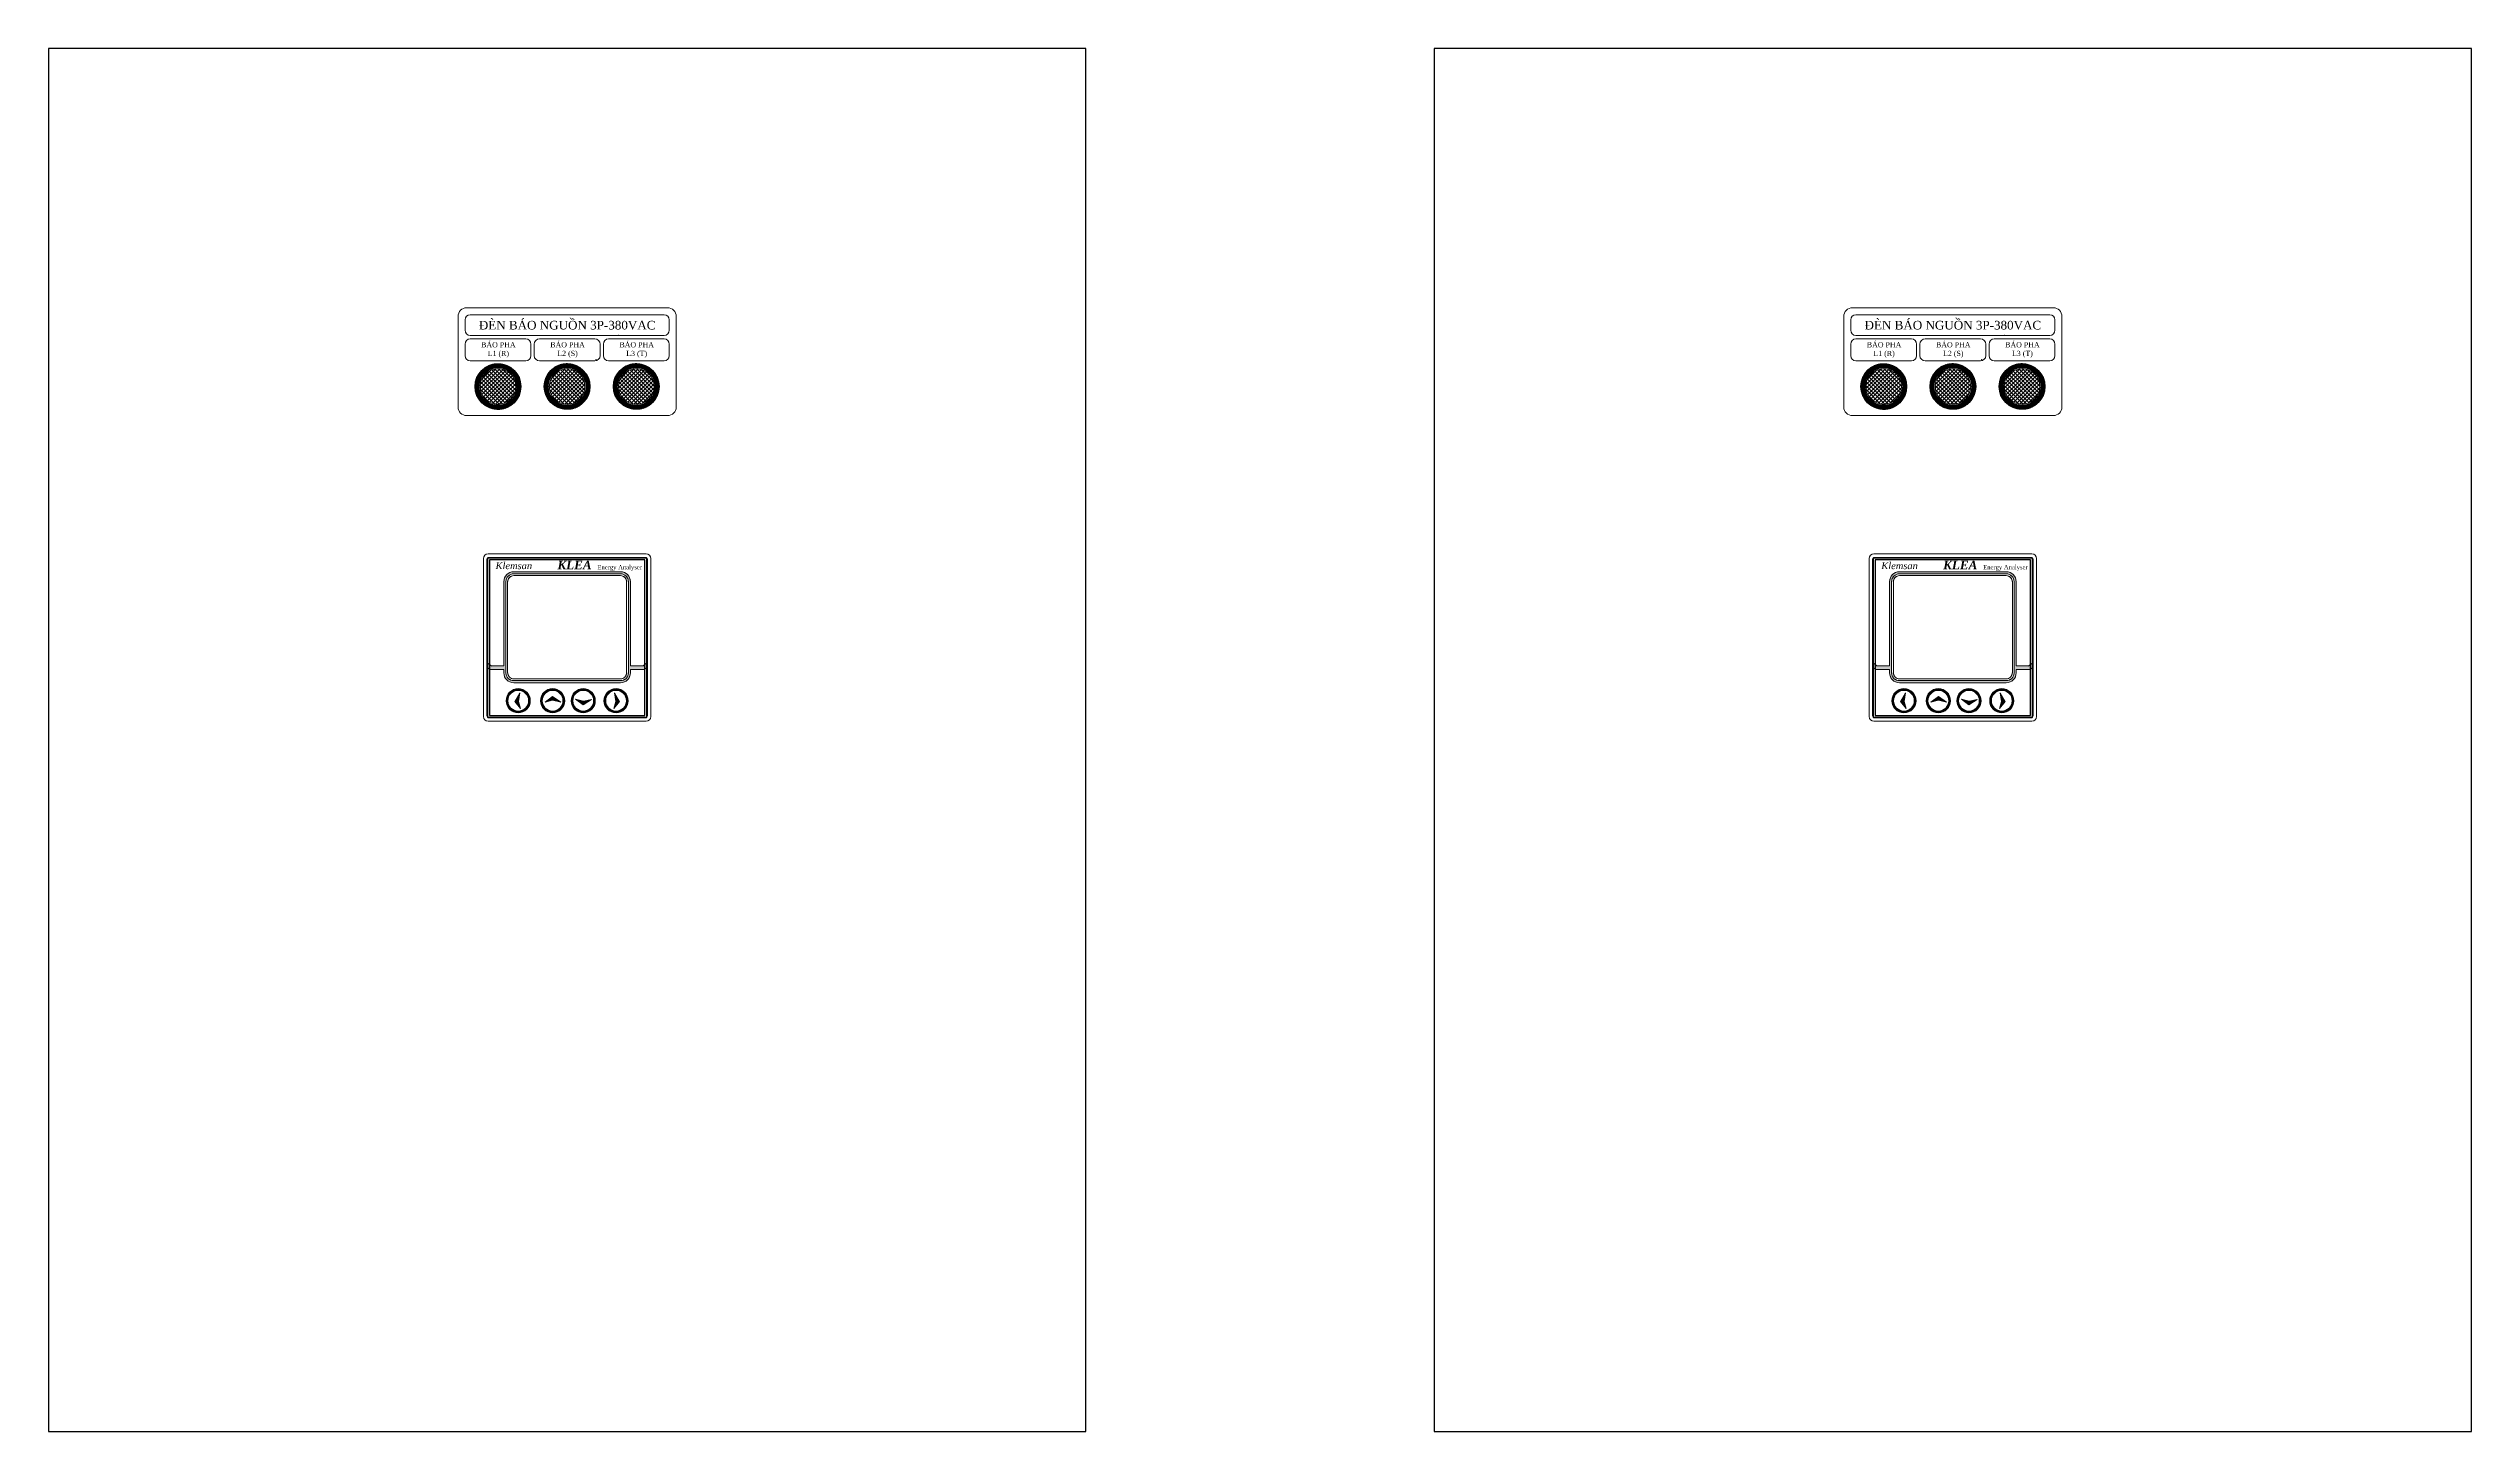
# Model space of a CAD drawing. Extents: x 223136 to 348136, y -32544 to -4064.
# Drawn here: x 241364 to 242765, y -30176 to -29376 of the extents above; entities that cross this region are included whole.
import ezdxf

# ---------------------------------------------------------------- set-up
doc = ezdxf.new("R2010")
doc.units = 0
doc.header["$LTSCALE"] = 20
doc.header["$MEASUREMENT"] = 0
doc.layers.add('0 @ 1', color=7, linetype='Continuous')
doc.layers.add('6', color=6, linetype='Continuous')
for name, color, linetype, lineweight in [('0.00', 7, 'Continuous', 0), ('kich thuoc', 140, 'Continuous', 0), ('Lo khoet', 10, 'Continuous', 30), ('PDF8_PDF16_0.00', 7, 'Continuous', 0)]:
    doc.layers.add(name, color=color, linetype=linetype, lineweight=lineweight)

# ---------------------------------------------------------------- blocks, each defined once
blk = doc.blocks.new('KLEA_KLEMSAN')
at = {"lineweight": 5}
h = blk.add_hatch(color=256, dxfattribs=at)
h.dxf.hatch_style = 1
h.paths.add_polyline_path([(94.8, -62.7), (94.8, -60.1), (92.6, -61.9, -0.174713), (92.1, -62.1), (85, -62.1), (85, -13.3, 0.414214), (79.3, -7.6), (17.5, -7.6, 0.414214), (11.8, -13.3), (11.8, -62.1), (4.7, -62.1, -0.174713), (4.2, -61.9), (2, -60.1), (2, -62.7), (3.4, -63.9, 0.174713), (4, -64.1), (11.8, -64.1), (11.8, -66.1, 0.414214), (17.5, -71.8), (79.3, -71.8, 0.414214), (85, -66.1), (85, -64.1), (92.8, -64.1, 0.174713), (93.4, -63.9)])
h.paths.add_polyline_path([(83.8, -66.1, -0.414214), (79.3, -70.6), (17.5, -70.6, -0.414214), (13, -66.1), (13, -13.3, -0.414214), (17.5, -8.8), (79.3, -8.8, -0.414214), (83.8, -13.3)], flags=16)
h.paths.add_polyline_path([(82.8, -66.1, -0.414214), (79.3, -69.6), (17.5, -69.6, -0.414214), (14, -66.1), (14, -13.3, -0.414214), (17.5, -9.8), (79.3, -9.8, -0.414214), (82.8, -13.3)], flags=0)
h = blk.add_hatch(color=256, dxfattribs=at)
h.dxf.hatch_style = 1
h.paths.add_polyline_path([(13.1, -82.2, 1), (27.1, -82.2, 1)])
h.paths.add_polyline_path([(26.1, -82.2, -1), (14.1, -82.2, -1)], flags=16)
h = blk.add_hatch(color=256, dxfattribs=at)
h.dxf.hatch_style = 1
h.paths.add_polyline_path([(21.1, -77.6), (18.1, -82.7), (21.4, -86.7), (20.2, -82.7)])
h = blk.add_hatch(color=256, dxfattribs=at)
h.dxf.hatch_style = 1
h.paths.add_polyline_path([(33, -82.2, 1), (47, -82.2, 1)])
h.paths.add_polyline_path([(46, -82.2, -1), (34, -82.2, -1)], flags=16)
h = blk.add_hatch(color=256, dxfattribs=at)
h.dxf.hatch_style = 1
h.paths.add_polyline_path([(44.7, -83), (40, -79.8), (35.6, -83.1), (40, -81.9)])
h = blk.add_hatch(color=256, dxfattribs=at)
h.dxf.hatch_style = 1
h.paths.add_polyline_path([(50.7, -82.2, 1), (64.7, -82.2, 1)])
h.paths.add_polyline_path([(63.7, -82.2, -1), (51.7, -82.2, -1)], flags=16)
h = blk.add_hatch(color=256, dxfattribs=at)
h.dxf.hatch_style = 1
h.paths.add_polyline_path([(57.8, -82.4), (53.3, -81.3), (57.7, -84.5), (62.4, -81.4)])
h = blk.add_hatch(color=256, dxfattribs=at)
h.dxf.hatch_style = 1
h.paths.add_polyline_path([(69.7, -82.2, 1), (83.7, -82.2, 1)])
h.paths.add_polyline_path([(82.7, -82.2, -1), (70.7, -82.2, -1)], flags=16)
h = blk.add_hatch(color=256, dxfattribs=at)
h.dxf.hatch_style = 1
h.paths.add_polyline_path([(76.6, -82.7), (75.4, -86.7), (78.7, -82.7), (75.7, -77.6)])
for p, q in [((11.8, -13.3), (11.8, -62.1)), ((13, -66.1), (13, -13.3)), ((14, -13.3), (14, -66.1)), ((79.3, -7.6), (17.5, -7.6)), ((17.5, -8.8), (79.3, -8.8)), ((79.3, -9.8), (17.5, -9.8)), ((82.8, -66.1), (82.8, -13.3)), ((83.8, -13.3), (83.8, -66.1)), ((85, -62.1), (85, -13.3)), ((2, -60.1), (4.2, -61.9)), ((2, -62.7), (3.4, -63.9)), ((11.8, -64.1), (4, -64.1)), ((11.8, -62.1), (4.7, -62.1)), ((11.8, -64.1), (11.8, -66.1)), ((79.3, -69.6), (17.5, -69.6)), ((85, -62.1), (92.1, -62.1)), ((85, -66.1), (85, -64.1)), ((85, -64.1), (92.8, -64.1)), ((94.8, -60.1), (92.6, -61.9)), ((94.8, -62.7), (93.4, -63.9)), ((79.3, -70.6), (17.5, -70.6)), ((17.5, -71.8), (79.3, -71.8))]:
    blk.add_line(p, q, dxfattribs=at)
for points in [[(0, 0), (0, -91.4)], [(94.1, 2.7), (2.7, 2.7)], [(93.6, 0.7), (3.2, 0.7)], [(93.6, 0.7), (3.2, 0.7)], [(93.6, 0.7), (3.2, 0.7)], [(96.8, -91.4), (96.8, 0)], [(2, -0.5), (2, -90.9)], [(2, -0.5), (2, -90.9)], [(2, -0.5), (2, -90.9)], [(94.8, -90.9), (94.8, -0.5)], [(94.8, -90.9), (94.8, -0.5)], [(94.8, -90.9), (94.8, -0.5)], [(18.1, -82.7), (21.1, -77.6), (20.2, -82.7), (21.4, -86.7), (18.1, -82.7)], [(40, -79.8), (44.7, -83), (40, -81.9), (35.6, -83.1), (40, -79.8)], [(57.7, -84.5), (62.4, -81.4), (57.8, -82.4), (53.3, -81.3), (57.7, -84.5)], [(78.7, -82.7), (75.7, -77.6), (76.6, -82.7), (75.4, -86.7), (78.7, -82.7)], [(2.7, -94.1), (94.1, -94.1)], [(3.2, -92.1), (93.6, -92.1)], [(3.2, -92.1), (93.6, -92.1)], [(3.2, -92.1), (93.6, -92.1)]]:
    blk.add_lwpolyline(points, dxfattribs=at)
for points in [[(94.8, -60.1), (92.6, -61.9, -0.174713), (92.1, -62.1), (85, -62.1), (85, -13.3, 0.414214), (79.3, -7.6), (17.5, -7.6, 0.414214), (11.8, -13.3), (11.8, -62.1), (4.7, -62.1, -0.174713), (4.2, -61.9), (2, -60.1), (2, -62.7), (3.4, -63.9, 0.174713), (4, -64.1), (11.8, -64.1), (11.8, -66.1, 0.414214), (17.5, -71.8), (79.3, -71.8, 0.414214), (85, -66.1), (85, -64.1), (92.8, -64.1, 0.174713), (93.4, -63.9), (94.8, -62.7)], [(83.8, -13.3, 0.414214), (79.3, -8.8), (17.5, -8.8, 0.414214), (13, -13.3), (13, -66.1, 0.414214), (17.5, -70.6), (79.3, -70.6, 0.414214), (83.8, -66.1)], [(13, -13.3, -0.414214), (17.5, -8.8), (79.3, -8.8, -0.414214), (83.8, -13.3), (83.8, -66.1, -0.414214), (79.3, -70.6), (17.5, -70.6, -0.414214), (13, -66.1)], [(83.8, -66.1, -0.414214), (79.3, -70.6), (17.5, -70.6, -0.414214), (13, -66.1), (13, -13.3, -0.414214), (17.5, -8.8), (79.3, -8.8, -0.414214), (83.8, -13.3)], [(82.8, -13.3, 0.414214), (79.3, -9.8), (17.5, -9.8, 0.414214), (14, -13.3), (14, -66.1, 0.414214), (17.5, -69.6), (79.3, -69.6, 0.414214), (82.8, -66.1)], [(14, -13.3, -0.414214), (17.5, -9.8), (79.3, -9.8, -0.414214), (82.8, -13.3), (82.8, -66.1, -0.414214), (79.3, -69.6), (17.5, -69.6, -0.414214), (14, -66.1)], [(82.8, -66.1, -0.414214), (79.3, -69.6), (17.5, -69.6, -0.414214), (14, -66.1), (14, -13.3, -0.414214), (17.5, -9.8), (79.3, -9.8, -0.414214), (82.8, -13.3)], [(82.8, -66.1, -0.414214), (79.3, -69.6), (17.5, -69.6, -0.414214), (14, -66.1), (14, -13.3, -0.414214), (17.5, -9.8), (79.3, -9.8, -0.414214), (82.8, -13.3)]]:
    blk.add_lwpolyline(points, format="xyb", close=True, dxfattribs=at)
for centre, radius in [((20.1, -82.2), 7), ((20.1, -82.2), 6), ((40, -82.2), 7), ((40, -82.2), 6), ((57.7, -82.2), 7), ((57.7, -82.2), 6), ((76.7, -82.2), 7), ((76.7, -82.2), 6)]:
    blk.add_circle(centre, radius, dxfattribs=at)
for centre, radius, start, end in [((2.7, 0), 2.71, 90, 180), ((3.2, -0.5), 1.2, 90, 180), ((93.6, -0.5), 1.2, 0, 90), ((94.1, 0), 2.71, 0, 90), ((17.5, -13.3), 5.69, 90, 180), ((17.5, -13.3), 4.49, 90, 180), ((17.5, -13.3), 3.49, 90, 180), ((79.3, -13.3), 5.69, 0, 90), ((79.3, -13.3), 4.49, 0, 90), ((79.3, -13.3), 3.49, 0, 90), ((4, -63.2), 0.928, 230.3589, 270), ((4.7, -61.2), 0.928, 230.3589, 270), ((17.5, -66.1), 5.69, 180, 270), ((17.5, -66.1), 4.49, 180, 270), ((17.5, -66.1), 3.49, 180, 270), ((79.3, -66.1), 3.49, 270, 0), ((79.3, -66.1), 5.69, 270, 0), ((79.3, -66.1), 4.49, 270, 0), ((92.1, -61.2), 0.928, 270, 309.6411), ((92.8, -63.2), 0.928, 270, 309.6411), ((2.7, -91.4), 2.71, 180, 270), ((3.2, -90.9), 1.2, 180, 270), ((93.6, -90.9), 1.2, 270, 0), ((94.1, -91.4), 2.71, 270, 0)]:
    blk.add_arc(centre, radius, start, end, dxfattribs=at)
at = {"lineweight": 5, "char_height": 4, "attachment_point": 1}
for s, width, heights, insert in [('{\\fTimes New Roman|b0|i1|c163|p18;Klemsan}', 20.053, [0], (7, -2.1)), ('{\\fTimes New Roman|b1|i1|c163|p18;\\H1.25x;KLEA\\fTimes New Roman|b0|i1|c163|p18; \\H0.8x; \\fTimes New Roman|b0|i0|c163|p18;\\H0.625x;Energy Analyser}', 47.836, [5.57], (42.8, -1.2))]:
    blk.add_mtext_dynamic_manual_height_columns(s, width=width, gutter_width=12.5, heights=heights, dxfattribs=dict(at, insert=insert))

msp = doc.modelspace()

# ---------------------------------------------------------------- hatches: boundary and pattern name
h = msp.add_hatch()
h.set_pattern_fill('ANSI31', scale=0.88)
h.set_pattern_definition([(45, (239092.44028, -22679.67447), (-0.077781746, 0.077781746), [])])
h.paths.add_polyline_path([(241636.705, -29571.056, 1), (241610.289, -29571.056, 1)])
h.paths.add_polyline_path([(241634.479, -29571.056, 1), (241612.514, -29571.056, 1)], flags=16)
h.paths.add_polyline_path([(241633.795, -29571.056, 1), (241613.198, -29571.056, 1)], flags=0)
h = msp.add_hatch()
h.set_pattern_fill('ANSI31', scale=0.88)
h.set_pattern_definition([(45, (239132.44362, -22679.63836), (-0.077781746, 0.077781746), [])])
h.paths.add_polyline_path([(241676.708, -29571.02, 1), (241650.292, -29571.02, 1)])
h.paths.add_polyline_path([(241674.483, -29571.02, 1), (241652.517, -29571.02, 1)], flags=16)
h.paths.add_polyline_path([(241673.798, -29571.02, 1), (241653.202, -29571.02, 1)], flags=0)
h = msp.add_hatch()
h.set_pattern_fill('ANSI31', scale=0.88)
h.set_pattern_definition([(45, (239172.44691, -22679.63836), (-0.077781746, 0.077781746), [])])
h.paths.add_polyline_path([(241716.711, -29571.02, 1), (241690.295, -29571.02, 1)])
h.paths.add_polyline_path([(241714.486, -29571.02, 1), (241692.52, -29571.02, 1)], flags=16)
h.paths.add_polyline_path([(241713.801, -29571.02, 1), (241693.205, -29571.02, 1)], flags=0)
h = msp.add_hatch()
h.set_pattern_fill('ANSI31', scale=0.88)
h.set_pattern_definition([(45, (239893.94028, -22679.67447), (-0.077781746, 0.077781746), [])])
h.paths.add_polyline_path([(242438.205, -29571.056, 1), (242411.789, -29571.056, 1)])
h.paths.add_polyline_path([(242435.979, -29571.056, 1), (242414.014, -29571.056, 1)], flags=16)
h.paths.add_polyline_path([(242435.295, -29571.056, 1), (242414.698, -29571.056, 1)], flags=0)
h = msp.add_hatch()
h.set_pattern_fill('ANSI31', scale=0.88)
h.set_pattern_definition([(45, (239933.94362, -22679.63836), (-0.077781746, 0.077781746), [])])
h.paths.add_polyline_path([(242478.208, -29571.02, 1), (242451.792, -29571.02, 1)])
h.paths.add_polyline_path([(242475.983, -29571.02, 1), (242454.017, -29571.02, 1)], flags=16)
h.paths.add_polyline_path([(242475.298, -29571.02, 1), (242454.702, -29571.02, 1)], flags=0)
h = msp.add_hatch()
h.set_pattern_fill('ANSI31', scale=0.88)
h.set_pattern_definition([(45, (239973.94691, -22679.63836), (-0.077781746, 0.077781746), [])])
h.paths.add_polyline_path([(242518.211, -29571.02, 1), (242491.795, -29571.02, 1)])
h.paths.add_polyline_path([(242515.986, -29571.02, 1), (242494.02, -29571.02, 1)], flags=16)
h.paths.add_polyline_path([(242515.301, -29571.02, 1), (242494.705, -29571.02, 1)], flags=0)
at = {"layer": 'kich thuoc'}
h = msp.add_hatch(dxfattribs=at)
h.set_pattern_fill('ANSI37', color=1, scale=0.5)
h.set_pattern_definition([(45, (237837.8666, -31995.976), (-1.122532, 1.122532), []), (135, (237837.8666, -31995.976), (-1.122532, -1.122532), [])])
h.paths.add_polyline_path([(241613.198, -29571.056, 1), (241633.795, -29571.056, 1)])
h = msp.add_hatch(dxfattribs=at)
h.set_pattern_fill('ANSI37', color=2, scale=0.5)
h.set_pattern_definition([(45, (237877.87, -31995.9399), (-1.122532, 1.122532), []), (135, (237877.87, -31995.9399), (-1.122532, -1.122532), [])])
h.paths.add_polyline_path([(241653.202, -29571.02, 1), (241673.798, -29571.02, 1)])
h = msp.add_hatch(dxfattribs=at)
h.set_pattern_fill('ANSI37', color=4, scale=0.5)
h.set_pattern_definition([(45, (237917.8733, -31995.9399), (-1.122532, 1.122532), []), (135, (237917.8733, -31995.9399), (-1.122532, -1.122532), [])])
h.paths.add_polyline_path([(241693.205, -29571.02, 1), (241713.801, -29571.02, 1)])
h = msp.add_hatch(dxfattribs=at)
h.set_pattern_fill('ANSI37', color=1, scale=0.5)
h.set_pattern_definition([(45, (238639.3666, -31995.976), (-1.122532, 1.122532), []), (135, (238639.3666, -31995.976), (-1.122532, -1.122532), [])])
h.paths.add_polyline_path([(242414.698, -29571.056, 1), (242435.295, -29571.056, 1)])
h = msp.add_hatch(dxfattribs=at)
h.set_pattern_fill('ANSI37', color=2, scale=0.5)
h.set_pattern_definition([(45, (238679.37, -31995.9399), (-1.122532, 1.122532), []), (135, (238679.37, -31995.9399), (-1.122532, -1.122532), [])])
h.paths.add_polyline_path([(242454.702, -29571.02, 1), (242475.298, -29571.02, 1)])
h = msp.add_hatch(dxfattribs=at)
h.set_pattern_fill('ANSI37', color=4, scale=0.5)
h.set_pattern_definition([(45, (238719.3733, -31995.9399), (-1.122532, 1.122532), []), (135, (238719.3733, -31995.9399), (-1.122532, -1.122532), [])])
h.paths.add_polyline_path([(242494.705, -29571.02, 1), (242515.301, -29571.02, 1)])

# ---------------------------------------------------------------- linework, layer by layer
at = {"color": 242, "true_color": 0xcd2027}
for points in [[(241363.5, -30175.5), (241963.5, -30175.5), (241963.5, -29375.5), (241363.5, -29375.5)], [(242165, -30175.5), (242765, -30175.5), (242765, -29375.5), (242165, -29375.5)]]:
    msp.add_lwpolyline(points, close=True, dxfattribs=at)
at = {"lineweight": 0}
for points in [[(241605.43, -29525.5), (241721.57, -29525.5, -0.41421356), (241726.57, -29530.5), (241726.57, -29582.869, -0.41421356), (241721.57, -29587.869), (241605.43, -29587.869, -0.41421356), (241600.43, -29582.869), (241600.43, -29530.5, -0.41421356)], [(241607.43, -29529.5), (241719.57, -29529.5, -0.41421356), (241722.57, -29532.5), (241722.57, -29538.5, -0.41421356), (241719.57, -29541.5), (241607.43, -29541.5, -0.41421356), (241604.43, -29538.5), (241604.43, -29532.5, -0.41421356)], [(242406.93, -29525.5), (242523.07, -29525.5, -0.41421356), (242528.07, -29530.5), (242528.07, -29582.869, -0.41421356), (242523.07, -29587.869), (242406.93, -29587.869, -0.41421356), (242401.93, -29582.869), (242401.93, -29530.5, -0.41421356)], [(242408.93, -29529.5), (242521.07, -29529.5, -0.41421356), (242524.07, -29532.5), (242524.07, -29538.5, -0.41421356), (242521.07, -29541.5), (242408.93, -29541.5, -0.41421356), (242405.93, -29538.5), (242405.93, -29532.5, -0.41421356)], [(241607.43, -29556.186), (241639.563, -29556.186, 0.41421356), (241642.563, -29553.186), (241642.563, -29546.5, 0.41421356), (241639.563, -29543.5), (241607.43, -29543.5, 0.41421356), (241604.43, -29546.5), (241604.43, -29553.186, 0.41421356)], [(241647.433, -29556.186), (241679.567, -29556.186, 0.41421356), (241682.567, -29553.186), (241682.567, -29546.5, 0.41421356), (241679.567, -29543.5), (241647.433, -29543.5, 0.41421356), (241644.433, -29546.5), (241644.433, -29553.186, 0.41421356)], [(241687.437, -29556.186), (241719.57, -29556.186, 0.41421356), (241722.57, -29553.186), (241722.57, -29546.5, 0.41421356), (241719.57, -29543.5), (241687.437, -29543.5, 0.41421356), (241684.437, -29546.5), (241684.437, -29553.186, 0.41421356)], [(242408.93, -29556.186), (242441.063, -29556.186, 0.41421356), (242444.063, -29553.186), (242444.063, -29546.5, 0.41421356), (242441.063, -29543.5), (242408.93, -29543.5, 0.41421356), (242405.93, -29546.5), (242405.93, -29553.186, 0.41421356)], [(242448.933, -29556.186), (242481.067, -29556.186, 0.41421356), (242484.067, -29553.186), (242484.067, -29546.5, 0.41421356), (242481.067, -29543.5), (242448.933, -29543.5, 0.41421356), (242445.933, -29546.5), (242445.933, -29553.186, 0.41421356)], [(242488.937, -29556.186), (242521.07, -29556.186, 0.41421356), (242524.07, -29553.186), (242524.07, -29546.5, 0.41421356), (242521.07, -29543.5), (242488.937, -29543.5, 0.41421356), (242485.937, -29546.5), (242485.937, -29553.186, 0.41421356)]]:
    msp.add_lwpolyline(points, format="xyb", close=True, dxfattribs=at)
at = {"color": 1, "linetype": 'ByBlock'}
for points in [[(241617.5, -29762.269), (241709.5, -29762.269), (241709.5, -29670.269), (241617.5, -29670.269)], [(241618.5, -29761.269), (241708.5, -29761.269), (241708.5, -29671.269), (241618.5, -29671.269)], [(242419, -29762.269), (242511, -29762.269), (242511, -29670.269), (242419, -29670.269)], [(242420, -29761.269), (242510, -29761.269), (242510, -29671.269), (242420, -29671.269)]]:
    msp.add_lwpolyline(points, close=True, dxfattribs=at)
at = {"color": 7}
for centre in [(241623.497, -29571.056), (241663.5, -29571.02), (241703.503, -29571.02), (242424.997, -29571.056), (242465, -29571.02), (242505.003, -29571.02)]:
    msp.add_circle(centre, 13.2, dxfattribs=at)
at = {"color": 1, "linetype": 'ByBlock'}
for centre in [(241623.497, -29571.056), (241663.5, -29571.02), (241703.503, -29571.02), (242424.997, -29571.056), (242465, -29571.02), (242505.003, -29571.02)]:
    msp.add_circle(centre, 11, dxfattribs=at)
at = {"lineweight": 0}
for p in [(241693.237, -29541.5), (242494.737, -29541.5), (241680.233, -29555.5), (242481.733, -29555.5)]:
    msp.add_point(p, dxfattribs=at)
at = {"layer": '0.00', "color": 7, "lineweight": 30}
for centre in [(241623.497, -29571.056), (241663.5, -29571.02), (241703.503, -29571.02), (242424.997, -29571.056), (242465, -29571.02), (242505.003, -29571.02)]:
    msp.add_circle(centre, 13.2, dxfattribs=at)
at = {"layer": '6', "color": 2, "linetype": 'ByBlock', "true_color": 0xf1eb1f}
for p, q in [((241663.5, -29587.869), (241663.5, -29587.869)), ((242465, -29587.869), (242465, -29587.869))]:
    msp.add_line(p, q, dxfattribs=at)
at = {"layer": 'Lo khoet', "linetype": 'Continuous'}
for points in [[(241618.5, -29761.269), (241708.5, -29761.269), (241708.5, -29671.269), (241618.5, -29671.269)], [(242420, -29761.269), (242510, -29761.269), (242510, -29671.269), (242420, -29671.269)]]:
    msp.add_lwpolyline(points, close=True, dxfattribs=at)
at = {"layer": 'PDF8_PDF16_0.00', "lineweight": 20}
for centre, radius in [((241623.497, -29571.056), 13.208), ((241623.497, -29571.056), 13.208), ((241623.497, -29571.056), 13.208), ((241623.497, -29571.056), 13.208), ((241623.497, -29571.056), 10.983), ((241623.497, -29571.056), 10.298), ((241663.5, -29571.02), 13.208), ((241663.5, -29571.02), 13.208), ((241663.5, -29571.02), 13.208), ((241663.5, -29571.02), 13.208), ((241663.5, -29571.02), 10.983), ((241663.5, -29571.02), 10.298), ((241703.503, -29571.02), 13.208), ((241703.503, -29571.02), 13.208), ((241703.503, -29571.02), 13.208), ((241703.503, -29571.02), 13.208), ((241703.503, -29571.02), 10.983), ((241703.503, -29571.02), 10.298), ((242424.997, -29571.056), 13.208), ((242424.997, -29571.056), 13.208), ((242424.997, -29571.056), 13.208), ((242424.997, -29571.056), 13.208), ((242424.997, -29571.056), 10.983), ((242424.997, -29571.056), 10.298), ((242465, -29571.02), 13.208), ((242465, -29571.02), 13.208), ((242465, -29571.02), 13.208), ((242465, -29571.02), 13.208), ((242465, -29571.02), 10.983), ((242465, -29571.02), 10.298), ((242505.003, -29571.02), 13.208), ((242505.003, -29571.02), 13.208), ((242505.003, -29571.02), 13.208), ((242505.003, -29571.02), 13.208), ((242505.003, -29571.02), 10.983), ((242505.003, -29571.02), 10.298)]:
    msp.add_circle(centre, radius, dxfattribs=at)

# ---------------------------------------------------------------- block references
at = {"lineweight": 5}
for p in [(241615.1, -29670.579), (242416.6, -29670.579)]:
    msp.add_blockref('KLEA_KLEMSAN', p, dxfattribs=at)

# ---------------------------------------------------------------- texts
at = {"layer": '0 @ 1', "lineweight": 0, "attachment_point": 5}
for s, width, insert, char_height in [('{\\fTimes New Roman|b0|i0|c0|p18;ĐÈN BÁO NGUỒN 3P-380VAC}', 118.13094, (241663.5, -29535.61), 5), ('{\\fTimes New Roman|b0|i0|c0|p18;ĐÈN BÁO NGUỒN 3P-380VAC}', 118.13094, (242465, -29535.61), 5), ('{\\fTimes New Roman|b0|i0|c0|p18;BÁO PHA\\PL1 (R)}', 22, (241623.725, -29549.891), 3), ('{\\fTimes New Roman|b0|i0|c0|p18;BÁO PHA\\PL2 (S)}', 50.43476, (241663.73, -29549.875), 3), ('{\\fTimes New Roman|b0|i0|c0|p18;BÁO PHA\\PL3 (T)}', 47.00262, (241703.733, -29549.875), 3), ('{\\fTimes New Roman|b0|i0|c0|p18;BÁO PHA\\PL1 (R)}', 22, (242425.225, -29549.891), 3), ('{\\fTimes New Roman|b0|i0|c0|p18;BÁO PHA\\PL2 (S)}', 50.43476, (242465.23, -29549.875), 3), ('{\\fTimes New Roman|b0|i0|c0|p18;BÁO PHA\\PL3 (T)}', 47.00262, (242505.233, -29549.875), 3)]:
    msp.add_mtext_dynamic_manual_height_columns(s, width=width, gutter_width=12.5, heights=[13.68], dxfattribs=dict(at, insert=insert, char_height=char_height))

doc.saveas('drawing.dxf')
